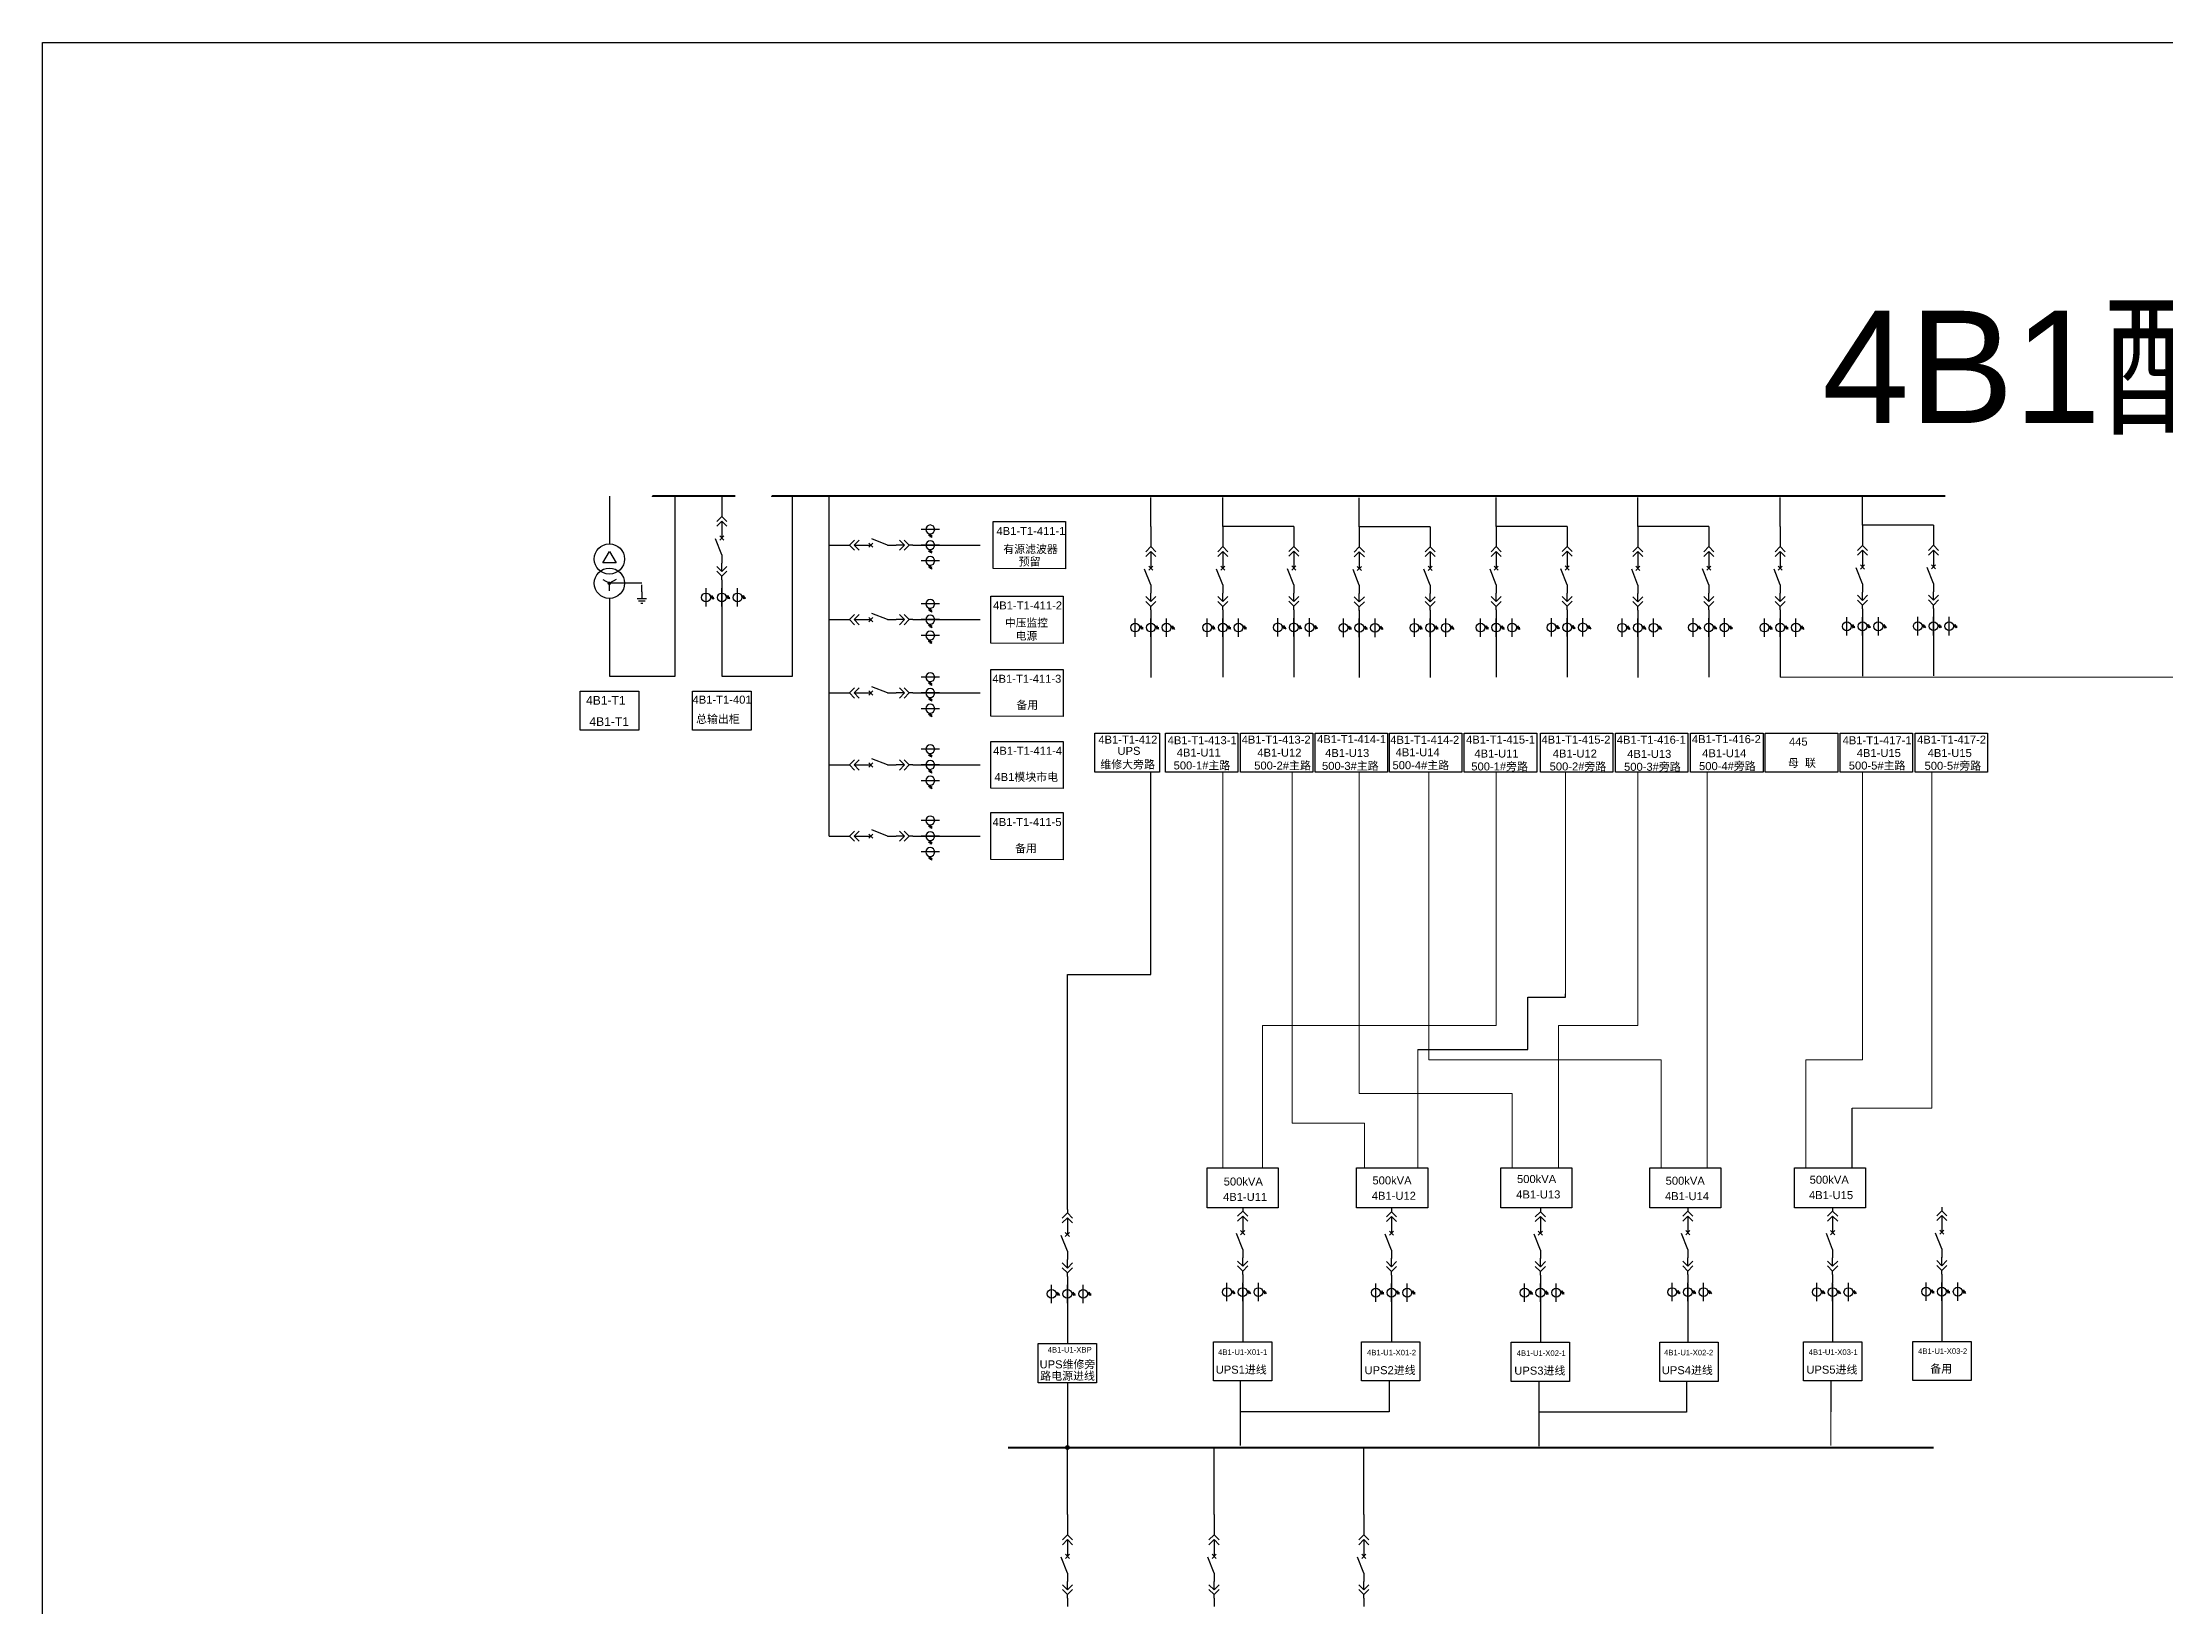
# Model space of a CAD drawing. Header units: millimetres. Extents: x 26 to 380, y 22 to 337.
# Drawn here: x 25.6 to 214.7, y 198.1 to 337.4 of the extents above; entities that cross this region are included whole.
import ezdxf
from ezdxf.enums import TextEntityAlignment as Align

# ---------------------------------------------------------------- set-up
doc = ezdxf.new("R2010")
doc.units = ezdxf.units.MM
doc.linetypes.add('CENTER', pattern=[2, 1.25, -0.25, 0.25, -0.25])
doc.linetypes.add('CONTINOUS', pattern=[0])
doc.styles.get("Standard").update_dxf_attribs({"font": 'arial.ttf'})

# ---------------------------------------------------------------- blocks, each defined once
blk = doc.blocks.new('DYDQAA05')
at = {"color": 0}
blk.add_lwpolyline([(0, 0), (0, -7)], dxfattribs=at)
blk = doc.blocks.new('DYDQAA03')
at = {"color": 0}
for points in [[(0, 0), (0, -1.5)], [(-2.12, -3.62), (0, -1.5)], [(-2.12, -5.62), (0, -3.5)], [(2.12, -3.62), (0, -1.5)], [(2.12, -5.62), (0, -3.5)], [(0, -3.5), (0, -7)]]:
    blk.add_lwpolyline(points, dxfattribs=at)
blk = doc.blocks.new('DYDQAA09')
at = {"color": 0}
blk.add_lwpolyline([(0, 0), (0, -3.5)], dxfattribs=at)
blk.add_lwpolyline([(0, 0), (0, -3.5)], dxfattribs=at)
blk.add_lwpolyline([(0, 0), (0, -3.5)], dxfattribs=at)
blk.add_lwpolyline([(0, 0), (0, -3.5)], dxfattribs=at)
blk.add_lwpolyline([(0, 0), (0, -3.5)], dxfattribs=at)
blk.add_lwpolyline([(0, 0), (0, -3.5)], dxfattribs=at)
blk.add_lwpolyline([(0, 0), (0, -3.5)], dxfattribs=at)
blk.add_lwpolyline([(0, 0), (0, -3.5)], dxfattribs=at)
blk.add_lwpolyline([(0, 0), (0, -3.5)], dxfattribs=at)
blk = doc.blocks.new('DYDQ0201')
at = {"color": 0}
for points in [[(0.86, -0.86), (-0.86, 0.86)], [(-0.86, -0.86), (0.86, 0.86)], [(0, -7), (-2.61, -0.37)]]:
    blk.add_lwpolyline(points, dxfattribs=at)
blk = doc.blocks.new('DYDQAA04')
at = {"color": 0}
for points in [[(0, -3.5), (0, 0)], [(-2.12, -1.38), (0, -3.5)], [(-2.12, -3.38), (0, -5.5)], [(2.12, -1.38), (0, -3.5)], [(2.12, -3.38), (0, -5.5)], [(0, -7), (0, -5.5)]]:
    blk.add_lwpolyline(points, dxfattribs=at)
blk = doc.blocks.new('A$C03DD39B5')
for p, q in [((417, 475), (283, 392)), ((417, 422), (283, 339)), ((350, 333), (350, 467))]:
    blk.add_line(p, q)
blk.add_lwpolyline([(700, 167), (0, 167)])
blk.add_circle((350, 167), 167)

msp = doc.modelspace()

# ---------------------------------------------------------------- linework, layer by layer
at = {"color": 0}
for p, q in [((76.06, 296.97, -41978.97), (76.06, 292.72, -46589.9)), ((81.92, 280.94, -46589.9), (81.92, 296.97, -44804.51)), ((75.48, 291.03, -46589.9), (76.06, 292.05, -46589.9)), ((75.48, 291.03, -46589.9), (76.06, 292.05, -46589.9)), ((76.06, 292.05, -46589.9), (76.65, 291.03, -46589.9)), ((76.65, 291.03, -46589.9), (75.48, 291.03, -46589.9)), ((75.48, 289.54, -46589.9), (76.06, 289.21, -46589.9)), ((76.65, 289.54, -46589.9), (76.06, 289.21, -46589.9)), ((76.05, 289.31, -46589.9), (75.96, 289.21, -46589.9)), ((76.1, 289.3, -46589.9), (75.97, 289.17, -46589.9)), ((76.02, 289.3, -46589.9), (75.97, 289.25, -46589.9)), ((76.11, 289.29, -46589.9), (75.97, 289.16, -46589.9)), ((76.14, 289.27, -46589.9), (76, 289.13, -46589.9)), ((76.15, 289.26, -46589.9), (76.01, 289.12, -46589.9)), ((76.16, 289.22, -46589.9), (76.04, 289.11, -46589.9)), ((76.06, 288.53, -46589.9), (76.06, 289.21, -46589.9)), ((78.95, 289.21, -46589.9), (76.06, 289.21, -46589.9)), ((76.06, 287.85, -46589.9), (76.06, 280.94, -46589.9)), ((76.16, 289.2, -46589.9), (76.07, 289.1, -46589.9)), ((78.54, 287.85, -46589.9), (79.36, 287.85, -46589.9)), ((78.65, 287.65, -46589.9), (79.25, 287.65, -46589.9)), ((78.85, 287.45, -46589.9), (79.05, 287.45, -46589.9)), ((76.06, 280.94, -46589.9), (81.92, 280.94, -46589.9))]:
    msp.add_line(p, q, dxfattribs=at)
for p, q in [((92.38, 280.94, -44804.51), (92.38, 296.97, -44804.51)), ((95.64, 266.69), (95.64, 296.97, -44804.51)), ((187.7, 294.39, -46187.79), (187.7, 296.97, -44804.51)), ((124.3, 294.28, -26834.55), (124.3, 296.86, -25451.28)), ((130.71, 294.28, -27526.19), (130.71, 296.86, -26142.91)), ((142.87, 294.25, -26834.55), (142.87, 296.83, -25451.28)), ((155.07, 294.28, -26140.18), (155.07, 296.86, -24756.91)), ((167.69, 294.27, -27526.19), (167.69, 296.85, -26142.91)), ((180.37, 294.28, -26834.55), (180.37, 296.86, -25451.28)), ((137.03, 294.28, -27526.19), (130.71, 294.28, -27526.19)), ((149.18, 294.25, -26834.55), (142.87, 294.25, -26834.55)), ((161.39, 294.28, -26140.18), (155.07, 294.28, -26140.18)), ((174, 294.27, -27526.19), (167.69, 294.27, -27526.19)), ((194.02, 294.39, -46187.79), (187.7, 294.39, -46187.79)), ((103.88, 292.61, 2201.21), (105.52, 292.61, 2201.21)), ((105.52, 292.61, 2201.21), (109.08, 292.61, 2201.21)), ((86.08, 288.73, -44804.51), (86.08, 287.09, -44804.51)), ((86.08, 287.09, -44804.51), (86.08, 280.94, -44804.51)), ((103.88, 285.97, 2201.21), (105.52, 285.97, 2201.21)), ((105.52, 285.97, 2201.21), (109.08, 285.97, 2201.21)), ((124.3, 286.04, -24633.34), (124.3, 284.4, -24633.34)), ((130.71, 286.04, -25324.98), (130.71, 284.4, -25324.98)), ((137.03, 286.06, -24633.34), (137.03, 284.42, -24633.34)), ((142.87, 286.01, -24633.34), (142.87, 284.38, -24633.34)), ((149.18, 286.03, -23941.7), (149.18, 284.39, -23941.7)), ((155.07, 286.04, -23938.97), (155.07, 284.4, -23938.97)), ((161.39, 286.06, -23247.33), (161.39, 284.42, -23247.33)), ((167.69, 286.03, -25324.98), (167.69, 284.39, -25324.98)), ((174, 286.04, -24633.34), (174, 284.4, -24633.34)), ((180.37, 286.04, -24633.34), (180.37, 284.4, -24633.34)), ((187.7, 286.15, -43986.57), (187.7, 284.51, -43986.57)), ((194.02, 286.16, -43294.93), (194.02, 284.53, -43294.93)), ((124.3, 284.4, -24633.34), (124.3, 280.83, -24633.34)), ((130.71, 284.4, -25324.98), (130.71, 280.84, -25324.98)), ((137.03, 284.42, -24633.34), (137.03, 280.85, -24633.34)), ((142.87, 284.38, -24633.34), (142.87, 280.81, -24633.34)), ((149.18, 284.39, -23941.7), (149.18, 280.83, -23941.7)), ((155.07, 284.4, -23938.97), (155.07, 280.84, -23938.97)), ((161.39, 284.42, -23247.33), (161.39, 280.85, -23247.33)), ((167.69, 284.39, -25324.98), (167.69, 280.82, -25324.98)), ((174, 284.4, -24633.34), (174, 280.84, -24633.34)), ((180.37, 284.4, -24633.34), (180.37, 280.84, -24633.34)), ((187.7, 284.51, -43986.57), (187.7, 280.94, -43986.57)), ((194.02, 284.53, -43294.93), (194.02, 280.96, -43294.93)), ((86.08, 280.94, -44804.51), (92.38, 280.94, -44804.51)), ((103.88, 279.44, 2201.21), (105.52, 279.44, 2201.21)), ((105.52, 279.44, 2201.21), (109.08, 279.44, 2201.21)), ((103.88, 273.03, 2201.21), (105.52, 273.03, 2201.21)), ((105.52, 273.03, 2201.21), (109.08, 273.03, 2201.21)), ((103.88, 266.69, 2201.21), (105.52, 266.69, 2201.21)), ((105.52, 266.69, 2201.21), (109.08, 266.69, 2201.21)), ((116.86, 226.7, -24885.89), (116.86, 225.06, -24885.89)), ((132.48, 226.86, 2201.21), (132.48, 225.22, 2201.21)), ((132.48, 225.22, 2201.21), (132.48, 221.65, 2201.21)), ((145.74, 226.81, 2201.21), (145.74, 225.17, 2201.21)), ((145.74, 225.17, 2201.21), (145.74, 221.61, 2201.21)), ((159, 226.81, 2201.21), (159, 225.17, 2201.21)), ((159, 225.17, 2201.21), (159, 221.61, 2201.21)), ((172.14, 226.86, 2201.21), (172.14, 225.22, 2201.21)), ((172.14, 225.22, 2201.21), (172.14, 221.65, 2201.21)), ((185.04, 226.86, 2201.21), (185.04, 225.22, 2201.21)), ((185.04, 225.22, 2201.21), (185.04, 221.65, 2201.21)), ((194.77, 226.9, 33819.64), (194.77, 225.26, 33819.64)), ((194.77, 225.26, 33819.64), (194.77, 221.69, 33819.64)), ((116.86, 225.06, -24885.89), (116.86, 221.49, -24885.89)), ((116.86, 218.01, -24885.89), (116.86, 212.29, -24885.89)), ((132.27, 218.17, -14210.46), (132.27, 212.41, -14210.46)), ((145.53, 218.13, 348.94), (145.53, 215.43, 348.94)), ((158.87, 218.08, 348.94), (158.87, 212.36, 348.94)), ((172.01, 218.13, 348.94), (172.01, 215.38, 348.94)), ((184.89, 218.17, 348.94), (184.89, 215.43, 348.94)), ((145.53, 215.43, 348.94), (132.27, 215.43, 348.94)), ((172.01, 215.38, 348.94), (158.87, 215.38, 348.94)), ((116.87, 206.27, -13263.43), (116.87, 212.11, -11880.15)), ((129.93, 206.27, -13263.43), (129.93, 212.11, -11880.15)), ((143.27, 206.27, -13263.43), (143.27, 212.11, -11880.15))]:
    msp.add_line(p, q)
at = {"color": 0, "linetype": 'CENTER', "ltscale": 0.5}
msp.add_line((78.95, 288.46, -46589.9), (78.95, 289.21, -46589.9), dxfattribs=at)
at = {"color": 1, "lineweight": 20}
msp.add_line((180.37, 280.84, -24633.34), (227.4, 280.84, -24633.34), dxfattribs=at)
at = {"color": 5, "lineweight": 30}
for p, q in [((124.3, 254.37, -27087.1), (124.3, 272.39, -25451.28)), ((116.86, 233.45, -27087.1), (116.86, 254.37, -27087.1)), ((116.86, 254.37, -27087.1), (124.3, 254.37, -27087.1))]:
    msp.add_line(p, q, dxfattribs=at)
at = {"color": 6, "lineweight": 20}
for p, q in [((130.71, 272.39, -26142.91), (130.71, 237.16)), ((136.89, 272.41, -25451.28), (136.89, 241.12, -25451.28)), ((142.87, 272.37, -25451.28), (142.87, 243.78, -25451.28)), ((149.05, 272.38, -24759.64), (149.05, 246.78, -24759.64)), ((187.7, 272.39, -25451.28), (187.7, 246.78, -44804.51)), ((149.05, 246.78, -50210.91), (169.75, 246.78, -50210.91)), ((169.75, 246.78, -50210.91), (169.75, 237.16)), ((187.7, 246.78, -70255.79), (182.65, 246.78, -70255.79)), ((182.65, 246.78, -70255.79), (182.65, 237.16)), ((142.87, 243.78, -50902.55), (156.5, 243.78, -50902.55)), ((156.5, 243.78, -50902.55), (156.5, 237.16)), ((136.89, 241.12, -50902.55), (143.33, 241.12, -25451.28)), ((143.33, 241.12, -25451.28), (143.33, 237.16))]:
    msp.add_line(p, q, dxfattribs=at)
at = {"color": 4, "lineweight": 20}
for p, q in [((155.07, 249.82), (155.07, 272.39, -24756.91)), ((161.25, 252.64), (161.25, 272.41, -24065.27)), ((167.69, 249.82), (167.69, 272.38, -26142.91)), ((173.87, 272.4, -25451.28), (173.87, 249.82, -25451.28)), ((193.89, 272.39, -25451.28), (193.89, 242.47, -44112.87)), ((134.24, 238.8, -25451.28), (134.24, 249.82, -25451.28)), ((134.24, 249.82, -25451.28), (155.07, 249.82, -25451.28)), ((160.62, 237.16), (160.62, 249.82, -25451.28)), ((160.62, 249.82, -25451.28), (167.69, 249.82, -25451.28)), ((173.87, 237.16), (173.87, 249.82, -25451.28)), ((148.09, 237.16), (148.09, 247.69)), ((193.89, 242.47, -69564.15), (186.77, 242.47, -69564.15)), ((134.24, 238.8, -25451.28), (134.24, 237.16))]:
    msp.add_line(p, q, dxfattribs=at)
at = {"color": 4}
for p, q in [((157.88, 247.69), (157.88, 252.34)), ((157.88, 252.34), (161.25, 252.34)), ((148.09, 247.69), (157.88, 247.69)), ((186.77, 237.16), (186.77, 242.47, -69564.15))]:
    msp.add_line(p, q, dxfattribs=at)
at = {"color": 6}
msp.add_line((161.25, 252.34), (161.25, 252.64), dxfattribs=at)
at = {"lineweight": 20}
msp.add_line((184.89, 215.43, 348.94), (184.89, 212.41, 15206.95), dxfattribs=at)
at = {"color": 1, "lineweight": 40}
msp.add_line((111.58, 212.25, -11880.15), (194.03, 212.25, -11880.15), dxfattribs=at)
at = {"color": 1, "lineweight": 30, "ltscale": 0.002916}
msp.add_lwpolyline([(25.55, 337.37), (379.75, 337.37), (379.75, 22.37), (25.55, 22.37)], close=True, dxfattribs=at)
at = {"color": 1, "lineweight": 40, "ltscale": 100, "elevation": -44804.51}
for points in [[(87.28, 296.97), (79.91, 296.97), (79.91, 296.97)], [(195.07, 296.97), (90.52, 296.97), (90.52, 296.97)]]:
    msp.add_lwpolyline(points, dxfattribs=at)
for points, elevation in [([(110.24, 294.7), (116.69, 294.7), (116.69, 290.5), (110.24, 290.53)], 2201.21), ([(110.03, 288.06), (116.48, 288.06), (116.48, 283.86), (110.03, 283.89)], 2201.21), ([(110.03, 281.53), (116.48, 281.53), (116.48, 277.33), (110.03, 277.36)], 2201.21), ([(73.46, 279.61), (78.67, 279.61), (78.67, 276.13), (73.46, 276.13)], -42038.31), ([(83.47, 279.61), (88.68, 279.61), (88.68, 276.13), (83.47, 276.13)], -45622.45), ([(110.03, 275.12), (116.48, 275.12), (116.48, 270.93), (110.03, 270.96)], 2201.21), ([(119.32, 275.87), (125.08, 275.87), (125.08, 272.39), (119.32, 272.39)], -25451.28), ([(125.59, 275.87), (132.04, 275.87), (132.04, 272.39), (125.59, 272.39)], -25451.28), ([(132.28, 275.87), (138.73, 275.87), (138.73, 272.39), (132.28, 272.39)], -25451.28), ([(138.94, 275.87), (145.39, 275.87), (145.39, 272.39), (138.94, 272.39)], -25451.28), ([(145.55, 275.87), (152, 275.87), (152, 272.39), (145.55, 272.39)], -25451.28), ([(152.22, 275.87), (158.68, 275.87), (158.68, 272.39), (152.22, 272.39)], -25451.28), ([(159, 275.87), (165.45, 275.87), (165.45, 272.39), (159, 272.39)], -25451.28), ([(165.69, 275.87), (172.14, 275.87), (172.14, 272.39), (165.69, 272.39)], -25451.28), ([(172.39, 275.87), (178.85, 275.87), (178.85, 272.39), (172.39, 272.39)], -25451.28), ([(179.03, 275.87), (185.49, 275.87), (185.49, 272.39), (179.03, 272.39)], -25451.28), ([(185.7, 275.87), (192.16, 275.87), (192.16, 272.39), (185.7, 272.39)], -25451.28), ([(192.38, 275.87), (198.83, 275.87), (198.83, 272.39), (192.38, 272.39)], -25451.28), ([(110.03, 268.78), (116.48, 268.78), (116.48, 264.58), (110.03, 264.61)], 2201.21), ([(114.26, 221.49), (119.47, 221.49), (119.47, 218.01), (114.26, 218.01)], -24885.89), ([(129.87, 221.65), (135.08, 221.65), (135.08, 218.17), (129.87, 218.17)], 2201.21), ([(143.06, 221.65), (148.27, 221.65), (148.27, 218.17), (143.06, 218.17)], 2201.21), ([(156.4, 221.61), (161.61, 221.61), (161.61, 218.13), (156.4, 218.13)], 2201.21), ([(169.63, 221.61), (174.84, 221.61), (174.84, 218.13), (169.63, 218.13)], 2201.21), ([(182.43, 221.65), (187.64, 221.65), (187.64, 218.17), (182.43, 218.17)], 2201.21), ([(192.17, 221.69), (197.38, 221.69), (197.38, 218.22), (192.17, 218.22)], 33819.64)]:
    msp.add_lwpolyline(points, close=True, dxfattribs=dict(elevation=elevation))
at = {"color": 0, "elevation": -46589.9}
msp.add_lwpolyline([(78.95, 288.46), (78.95, 287.85)], dxfattribs=at)
for points in [[(129.31, 237.16), (135.64, 237.16), (135.64, 233.6), (129.31, 233.6)], [(142.63, 237.16), (148.96, 237.16), (148.96, 233.6), (142.63, 233.6)], [(155.48, 237.16), (161.81, 237.16), (161.81, 233.6), (155.48, 233.6)], [(168.76, 237.16), (175.09, 237.16), (175.09, 233.6), (168.76, 233.6)], [(181.65, 237.16), (187.98, 237.16), (187.98, 233.6), (181.65, 233.6)]]:
    msp.add_lwpolyline(points, close=True)
at = {"color": 0, "linetype": 'CONTINOUS'}
for centre in [(76.06, 291.37, -46589.9), (76.06, 289.21, -46589.9)]:
    msp.add_circle(centre, 1.35, dxfattribs=at)
at = {"color": 0}
msp.add_circle((76.06, 289.21, -46589.9), 0.101, dxfattribs=at)
at = {"color": 1, "lineweight": 53}
msp.add_circle((116.87, 212.25, -11880.15), 0.134, dxfattribs=at)

# ---------------------------------------------------------------- block references
at = {"xscale": 0.2128954749704126, "yscale": 0.2128954749704126, "zscale": 0.2128954749704126}
for name, p in [('DYDQAA05', (86.08, 296.97, -47005.72)), ('DYDQAA03', (86.08, 295.48, -47005.72)), ('DYDQ0201', (86.08, 293.24, -47005.72)), ('DYDQAA09', (86.08, 293.99, -47005.72)), ('DYDQAA05', (124.3, 294.28, -26834.55)), ('DYDQAA05', (130.71, 294.28, -27526.19)), ('DYDQAA05', (137.03, 294.28, -26834.55)), ('DYDQAA05', (142.87, 294.25, -26834.55)), ('DYDQAA05', (149.18, 294.25, -26142.91)), ('DYDQAA05', (155.07, 294.28, -26140.18)), ('DYDQAA05', (161.39, 294.28, -25448.54)), ('DYDQAA05', (167.69, 294.27, -27526.19)), ('DYDQAA05', (174, 294.27, -26834.55)), ('DYDQAA05', (180.37, 294.28, -26834.55)), ('DYDQAA05', (187.7, 294.39, -46187.79)), ('DYDQAA05', (194.02, 294.39, -45496.15)), ('DYDQAA09', (86.08, 291.75, -47005.72)), ('DYDQAA03', (124.3, 292.79, -26834.55)), ('DYDQAA09', (124.3, 291.3, -26834.55)), ('DYDQAA03', (130.71, 292.79, -27526.19)), ('DYDQAA09', (130.71, 291.3, -27526.19)), ('DYDQAA03', (137.03, 292.81, -26834.55)), ('DYDQAA09', (137.03, 291.32, -26834.55)), ('DYDQAA03', (142.87, 292.76, -26834.55)), ('DYDQAA03', (149.18, 292.78, -26142.91)), ('DYDQAA09', (149.18, 291.29, -26142.91)), ('DYDQAA03', (155.07, 292.79, -26140.18)), ('DYDQAA09', (155.07, 291.3, -26140.18)), ('DYDQAA03', (161.39, 292.81, -25448.54)), ('DYDQAA09', (161.39, 291.32, -25448.54)), ('DYDQAA03', (167.69, 292.78, -27526.19)), ('DYDQAA09', (167.69, 291.29, -27526.19)), ('DYDQAA03', (174, 292.79, -26834.55)), ('DYDQAA09', (174, 291.3, -26834.55)), ('DYDQAA03', (180.37, 292.79, -26834.55)), ('DYDQAA09', (180.37, 291.3, -26834.55)), ('DYDQAA03', (187.7, 292.9, -46187.79)), ('DYDQAA09', (187.7, 291.41, -46187.79)), ('DYDQAA03', (194.02, 292.91, -45496.15)), ('DYDQAA09', (194.02, 291.42, -45496.15)), ('DYDQAA04', (86.08, 291.01, -47005.72)), ('DYDQAA09', (86.08, 289.52, -47005.72)), ('DYDQ0201', (124.3, 290.55, -26834.55)), ('DYDQ0201', (130.71, 290.55, -27526.19)), ('DYDQ0201', (137.03, 290.57, -26834.55)), ('DYDQ0201', (142.87, 290.53, -26834.55)), ('DYDQAA09', (142.87, 291.27, -26834.55)), ('DYDQ0201', (149.18, 290.54, -26142.91)), ('DYDQ0201', (155.07, 290.55, -26140.18)), ('DYDQ0201', (161.39, 290.57, -25448.54)), ('DYDQ0201', (167.69, 290.54, -27526.19)), ('DYDQ0201', (174, 290.56, -26834.55)), ('DYDQ0201', (180.37, 290.55, -26834.55)), ('DYDQ0201', (187.7, 290.66, -46187.79)), ('DYDQ0201', (194.02, 290.68, -45496.15)), ('DYDQAA04', (124.3, 288.32, -26834.55)), ('DYDQAA09', (124.3, 289.06, -26834.55)), ('DYDQAA04', (130.71, 288.32, -27526.19)), ('DYDQAA09', (130.71, 289.06, -27526.19)), ('DYDQAA04', (137.03, 288.34, -26834.55)), ('DYDQAA09', (137.03, 289.08, -26834.55)), ('DYDQAA04', (142.87, 288.29, -26834.55)), ('DYDQAA09', (142.87, 289.04, -26834.55)), ('DYDQAA04', (149.18, 288.31, -26142.91)), ('DYDQAA09', (149.18, 289.05, -26142.91)), ('DYDQAA04', (155.07, 288.32, -26140.18)), ('DYDQAA09', (155.07, 289.06, -26140.18)), ('DYDQAA04', (161.39, 288.34, -25448.54)), ('DYDQAA09', (161.39, 289.08, -25448.54)), ('DYDQAA04', (167.69, 288.31, -27526.19)), ('DYDQAA09', (167.69, 289.05, -27526.19)), ('DYDQAA04', (174, 288.32, -26834.55)), ('DYDQAA09', (174, 289.07, -26834.55)), ('DYDQAA04', (180.37, 288.32, -26834.55)), ('DYDQAA09', (180.37, 289.06, -26834.55)), ('DYDQAA04', (187.7, 288.43, -46187.79)), ('DYDQAA09', (187.7, 289.17, -46187.79)), ('DYDQAA04', (194.02, 288.44, -45496.15)), ('DYDQAA09', (194.02, 289.19, -45496.15)), ('DYDQAA09', (124.3, 286.83, -26834.55)), ('DYDQAA09', (130.71, 286.83, -27526.19)), ('DYDQAA09', (137.03, 286.84, -26834.55)), ('DYDQAA09', (142.87, 286.8, -26834.55)), ('DYDQAA09', (149.18, 286.82, -26142.91)), ('DYDQAA09', (155.07, 286.83, -26140.18)), ('DYDQAA09', (161.39, 286.84, -25448.54)), ('DYDQAA09', (167.69, 286.82, -27526.19)), ('DYDQAA09', (174, 286.83, -26834.55)), ('DYDQAA09', (180.37, 286.83, -26834.55)), ('DYDQAA09', (187.7, 286.94, -46187.79)), ('DYDQAA09', (194.02, 286.95, -45496.15)), ('DYDQAA03', (116.86, 233.45, -27087.1)), ('DYDQAA03', (132.48, 233.6)), ('DYDQAA03', (145.74, 233.56)), ('DYDQAA03', (159, 233.56)), ('DYDQAA03', (172.14, 233.6)), ('DYDQAA03', (185.04, 233.6)), ('DYDQAA03', (194.77, 233.65, 31618.43)), ('DYDQ0201', (116.86, 231.21, -27087.1)), ('DYDQAA09', (116.86, 231.96, -27087.1)), ('DYDQ0201', (132.48, 231.37)), ('DYDQAA09', (132.48, 232.11)), ('DYDQ0201', (145.74, 231.32)), ('DYDQAA09', (145.74, 232.07)), ('DYDQ0201', (159, 231.32)), ('DYDQAA09', (159, 232.07)), ('DYDQ0201', (172.14, 231.37)), ('DYDQAA09', (172.14, 232.11)), ('DYDQ0201', (185.04, 231.37)), ('DYDQAA09', (185.04, 232.11)), ('DYDQ0201', (194.77, 231.41, 31618.43)), ('DYDQAA09', (194.77, 232.16, 31618.43)), ('DYDQAA04', (116.86, 228.97, -27087.1)), ('DYDQAA09', (116.86, 229.72, -27087.1)), ('DYDQAA04', (132.48, 229.13)), ('DYDQAA09', (132.48, 229.88)), ('DYDQAA04', (145.74, 229.09)), ('DYDQAA09', (145.74, 229.83)), ('DYDQAA04', (159, 229.09)), ('DYDQAA09', (159, 229.83)), ('DYDQAA04', (172.14, 229.13)), ('DYDQAA09', (172.14, 229.88)), ('DYDQAA04', (185.04, 229.13)), ('DYDQAA09', (185.04, 229.88)), ('DYDQAA04', (194.77, 229.18, 31618.43)), ('DYDQAA09', (194.77, 229.92, 31618.43)), ('DYDQAA09', (116.86, 227.48, -27087.1)), ('DYDQAA09', (132.48, 227.64)), ('DYDQAA09', (145.74, 227.6)), ('DYDQAA09', (159, 227.6)), ('DYDQAA09', (172.14, 227.64)), ('DYDQAA09', (185.04, 227.64)), ('DYDQAA09', (194.77, 227.69, 31618.43)), ('DYDQAA05', (116.87, 206.27, -13263.43)), ('DYDQAA05', (129.93, 206.27, -13263.43)), ('DYDQAA05', (143.27, 206.27, -13263.43)), ('DYDQAA03', (116.87, 204.78, -13263.43)), ('DYDQAA03', (129.93, 204.78, -13263.43)), ('DYDQAA03', (143.27, 204.78, -13263.43)), ('DYDQ0201', (116.87, 202.55, -13263.43)), ('DYDQAA09', (116.87, 203.29, -13263.43)), ('DYDQ0201', (129.93, 202.55, -13263.43)), ('DYDQAA09', (129.93, 203.29, -13263.43)), ('DYDQ0201', (143.27, 202.55, -13263.43)), ('DYDQAA09', (143.27, 203.29, -13263.43)), ('DYDQAA09', (116.87, 201.06, -13263.43)), ('DYDQAA09', (129.93, 201.06, -13263.43)), ('DYDQAA09', (143.27, 201.06, -13263.43)), ('DYDQAA04', (116.87, 200.31, -13263.43)), ('DYDQAA09', (116.87, 198.82, -13263.43)), ('DYDQAA04', (129.93, 200.31, -13263.43)), ('DYDQAA09', (129.93, 198.82, -13263.43)), ('DYDQAA04', (143.27, 200.31, -13263.43)), ('DYDQAA09', (143.27, 198.82, -13263.43))]:
    msp.add_blockref(name, p, dxfattribs=at)
at = {"linetype": 'Continuous', "yscale": 0.002338875, "zscale": 0.002338875}
for p, xscale, rotation in [((103.83, 294.4, 2201.21), -0.002338875, 180), ((103.83, 293, 2201.21), -0.002338875, 180), ((103.83, 291.59, 2201.21), -0.002338875, 180), ((84.28, 288.77, -44804.51), 0.002338875, 270), ((85.69, 288.77, -44804.51), 0.002338875, 270), ((87.09, 288.77, -44804.51), 0.002338875, 270), ((103.83, 287.76, 2201.21), -0.002338875, 180), ((103.83, 286.36, 2201.21), -0.002338875, 180), ((122.51, 286.08, -24633.34), 0.002338875, 270), ((123.91, 286.08, -24633.34), 0.002338875, 270), ((125.31, 286.08, -24633.34), 0.002338875, 270), ((128.92, 286.08, -25324.98), 0.002338875, 270), ((130.32, 286.08, -25324.98), 0.002338875, 270), ((131.72, 286.08, -25324.98), 0.002338875, 270), ((135.23, 286.1, -24633.34), 0.002338875, 270), ((136.64, 286.1, -24633.34), 0.002338875, 270), ((138.04, 286.1, -24633.34), 0.002338875, 270), ((141.07, 286.06, -24633.34), 0.002338875, 270), ((142.48, 286.06, -24633.34), 0.002338875, 270), ((143.88, 286.06, -24633.34), 0.002338875, 270), ((147.39, 286.07, -23941.7), 0.002338875, 270), ((148.79, 286.07, -23941.7), 0.002338875, 270), ((150.2, 286.07, -23941.7), 0.002338875, 270), ((153.28, 286.08, -23938.97), 0.002338875, 270), ((154.68, 286.08, -23938.97), 0.002338875, 270), ((156.09, 286.08, -23938.97), 0.002338875, 270), ((159.6, 286.1, -23247.33), 0.002338875, 270), ((161, 286.1, -23247.33), 0.002338875, 270), ((162.4, 286.1, -23247.33), 0.002338875, 270), ((165.89, 286.07, -25324.98), 0.002338875, 270), ((167.3, 286.07, -25324.98), 0.002338875, 270), ((168.7, 286.07, -25324.98), 0.002338875, 270), ((172.21, 286.09, -24633.34), 0.002338875, 270), ((173.61, 286.09, -24633.34), 0.002338875, 270), ((175.02, 286.09, -24633.34), 0.002338875, 270), ((178.57, 286.08, -24633.34), 0.002338875, 270), ((179.98, 286.08, -24633.34), 0.002338875, 270), ((181.38, 286.08, -24633.34), 0.002338875, 270), ((185.91, 286.19, -43986.57), 0.002338875, 270), ((187.31, 286.19, -43986.57), 0.002338875, 270), ((188.72, 286.19, -43986.57), 0.002338875, 270), ((192.23, 286.21, -43294.93), 0.002338875, 270), ((193.63, 286.21, -43294.93), 0.002338875, 270), ((195.03, 286.21, -43294.93), 0.002338875, 270), ((103.83, 284.95, 2201.21), -0.002338875, 180), ((103.83, 281.23, 2201.21), -0.002338875, 180), ((103.83, 279.83, 2201.21), -0.002338875, 180), ((103.83, 278.43, 2201.21), -0.002338875, 180), ((103.83, 274.83, 2201.21), -0.002338875, 180), ((103.83, 273.42, 2201.21), -0.002338875, 180), ((103.83, 272.02, 2201.21), -0.002338875, 180), ((103.83, 268.48, 2201.21), -0.002338875, 180), ((103.83, 267.08, 2201.21), -0.002338875, 180), ((103.83, 265.67, 2201.21), -0.002338875, 180), ((115.07, 226.74, -24885.89), 0.002338875, 270), ((116.47, 226.74, -24885.89), 0.002338875, 270), ((117.88, 226.74, -24885.89), 0.002338875, 270), ((130.69, 226.9, 2201.21), 0.002338875, 270), ((132.09, 226.9, 2201.21), 0.002338875, 270), ((133.49, 226.9, 2201.21), 0.002338875, 270), ((143.95, 226.85, 2201.21), 0.002338875, 270), ((145.35, 226.85, 2201.21), 0.002338875, 270), ((146.75, 226.85, 2201.21), 0.002338875, 270), ((157.21, 226.85, 2201.21), 0.002338875, 270), ((158.61, 226.85, 2201.21), 0.002338875, 270), ((160.02, 226.85, 2201.21), 0.002338875, 270), ((170.35, 226.9, 2201.21), 0.002338875, 270), ((171.75, 226.9, 2201.21), 0.002338875, 270), ((173.15, 226.9, 2201.21), 0.002338875, 270), ((183.25, 226.9, 2201.21), 0.002338875, 270), ((184.65, 226.9, 2201.21), 0.002338875, 270), ((186.05, 226.9, 2201.21), 0.002338875, 270), ((192.98, 226.94, 33819.64), 0.002338875, 270), ((194.38, 226.94, 33819.64), 0.002338875, 270), ((195.79, 226.94, 33819.64), 0.002338875, 270)]:
    msp.add_blockref('A$C03DD39B5', p, dxfattribs=dict(at, xscale=xscale, rotation=rotation))
at = {"xscale": -0.2128954749704126, "yscale": 0.2128954749704126, "zscale": 0.2128954749704126, "rotation": 90}
for name, p in [('DYDQAA05', (95.64, 292.61)), ('DYDQAA03', (97.13, 292.61)), ('DYDQAA09', (98.62, 292.61)), ('DYDQ0201', (99.36, 292.61)), ('DYDQAA09', (100.85, 292.61)), ('DYDQAA04', (101.6, 292.61)), ('DYDQAA09', (103.09, 292.61)), ('DYDQAA05', (95.64, 285.97)), ('DYDQAA03', (97.13, 285.97)), ('DYDQAA09', (98.62, 285.97)), ('DYDQ0201', (99.36, 285.97)), ('DYDQAA09', (100.85, 285.97)), ('DYDQAA04', (101.6, 285.97)), ('DYDQAA09', (103.09, 285.97)), ('DYDQ0201', (99.36, 279.44)), ('DYDQAA05', (95.64, 279.44)), ('DYDQAA03', (97.13, 279.44)), ('DYDQAA09', (98.62, 279.44)), ('DYDQAA09', (100.85, 279.44)), ('DYDQAA04', (101.6, 279.44)), ('DYDQAA09', (103.09, 279.44)), ('DYDQAA05', (95.64, 273.03)), ('DYDQAA03', (97.13, 273.03)), ('DYDQAA09', (98.62, 273.03)), ('DYDQ0201', (99.36, 273.03)), ('DYDQAA09', (100.85, 273.03)), ('DYDQAA04', (101.6, 273.03)), ('DYDQAA09', (103.09, 273.03)), ('DYDQAA03', (97.13, 266.69)), ('DYDQ0201', (99.36, 266.69)), ('DYDQAA04', (101.6, 266.69)), ('DYDQAA05', (95.64, 266.69)), ('DYDQAA09', (98.62, 266.69)), ('DYDQAA09', (100.85, 266.69)), ('DYDQAA09', (103.09, 266.69))]:
    msp.add_blockref(name, p, dxfattribs=at)

# ---------------------------------------------------------------- texts
at = {"lineweight": 0}
for s, height, p in [('4B1-T1-411-1', 0.7128, (113.62, 293.51, 817.94)), ('有源滤波器', 0.713, (113.58, 291.89, 1196.74)), ('预留', 0.713, (113.5, 290.78, 1323.04)), ('4B1-T1-411-2', 0.7128, (113.31, 286.88, 817.94)), ('4B1-T1-411-3', 0.7128, (113.25, 280.35, 817.94)), ('4B1-T1-401', 0.713, (86.1, 278.49, -47005.72)), ('备用', 0.713, (113.29, 278.01, 817.94)), ('总输出柜', 0.713, (85.73, 276.76, -47005.72)), ('4B1-T1-411-4', 0.7128, (113.32, 273.94, 817.94)), ('4B1-T1-412', 0.713, (122.25, 274.93, -26834.55)), ('UPS', 0.713, (122.35, 273.93, 18983.64)), ('4B1-T1-413-1', 0.7128, (128.87, 274.88, -27526.19)), ('4B1-U11', 0.713, (128.57, 273.78, 11621.31)), ('4B1-T1-413-2', 0.7128, (135.46, 274.93, -26834.55)), ('4B1-U12', 0.713, (135.75, 273.77, 11621.31)), ('4B1-T1-414-1', 0.7128, (142.18, 274.97, -26834.55)), ('4B1-U13', 0.713, (141.79, 273.74, 11621.31)), ('4B1-T1-414-2', 0.7128, (148.7, 274.91, -26142.91)), ('4B1-U14', 0.713, (148.07, 273.8, 11621.31)), ('4B1-T1-415-1', 0.7128, (155.45, 274.93, -26140.18)), ('4B1-U11', 0.713, (155.09, 273.69, 11621.31)), ('4B1-T1-415-2', 0.7128, (162.17, 274.93, -25448.54)), ('4B1-U12', 0.713, (162.07, 273.69, 11621.31)), ('4B1-T1-416-1', 0.7128, (168.88, 274.92, -27526.19)), ('4B1-U13', 0.713, (168.7, 273.66, 11621.31)), ('4B1-T1-416-2', 0.7128, (175.57, 274.97, -26834.55)), ('4B1-U14', 0.713, (175.38, 273.72, 11621.31)), ('445', 0.713, (181.98, 274.75, -26834.55)), ('4B1-T1-417-1', 0.7128, (189, 274.87, -46187.79)), ('4B1-U15', 0.713, (189.15, 273.74, 11621.31)), ('4B1-T1-417-2', 0.7128, (195.63, 274.93, -45496.15)), ('4B1-U15', 0.713, (195.47, 273.74, 11621.31)), ('4B1模块市电', 0.713, (113.2, 271.6, 817.94)), ('维修大旁路', 0.713, (122.23, 272.72, 18983.64)), ('500-1#主路', 0.713, (128.85, 272.63, 10647)), ('500-2#主路', 0.713, (136.03, 272.62, 10647)), ('500-3#主路', 0.713, (142.07, 272.59, 10647)), ('500-4#主路', 0.713, (148.35, 272.65, 10647)), ('500-1#旁路', 0.713, (155.37, 272.54, 10647)), ('500-2#旁路', 0.713, (162.35, 272.54, 10647)), ('500-3#旁路', 0.713, (168.98, 272.51, 10647)), ('500-4#旁路', 0.713, (175.66, 272.57, 10647)), ('母  联', 0.713, (182.3, 272.85, -47005.72)), ('500-5#主路', 0.713, (189, 272.62, 10647)), ('500-5#旁路', 0.713, (195.75, 272.6, 10647)), ('4B1-T1-411-5', 0.7128, (113.27, 267.59, 817.94)), ('备用', 0.713, (113.17, 265.25, 817.94)), ('UPS维修旁', 0.713, (116.87, 219.29, -26016.61)), ('4B1-U1-XBP', 0.49, (117.07, 220.7, -22684.67)), ('UPS1进线', 0.713, (132.35, 218.82, -781.79)), ('4B1-U1-X01-1', 0.49, (132.48, 220.49, 2550.15)), ('UPS2进线', 0.713, (145.61, 218.77, -781.79)), ('4B1-U1-X01-2', 0.49, (145.74, 220.45, 2550.15)), ('UPS3进线', 0.713, (158.95, 218.73, -781.79)), ('4B1-U1-X02-1', 0.49, (159.08, 220.4, 2550.15)), ('UPS4进线', 0.713, (172.09, 218.77, -781.79)), ('4B1-U1-X02-2', 0.49, (172.21, 220.45, 2550.15)), ('UPS5进线', 0.713, (184.97, 218.82, -781.79)), ('4B1-U1-X03-1', 0.49, (185.09, 220.49, 2550.15)), ('4B1-U1-X03-2', 0.49, (194.84, 220.58, 65787.01)), ('备用', 0.713, (194.71, 218.9, 62455.07)), ('路电源进线', 0.713, (116.88, 218.26, -26016.61))]:
    msp.add_text(s, height=height, dxfattribs=at).set_placement(p, align=Align.CENTER)
at = {"lineweight": 0, "ltscale": 100}
for s, p in [('500kVA', (156.92, 236.15, -28939.38)), ('500kVA', (182.99, 236.09, -28939.38)), ('4B1-U11', (130.73, 234.56, -29348.35)), ('500kVA', (130.79, 235.93, -28939.38)), ('4B1-U12', (143.98, 234.66, -29348.35)), ('500kVA', (144.04, 236.03, -28939.38)), ('4B1-U13', (156.85, 234.78, -29348.35)), ('4B1-U14', (170.1, 234.63, -29348.35)), ('500kVA', (170.16, 236, -28939.38)), ('4B1-U15', (182.93, 234.72, -29348.35))]:
    msp.add_text(s, height=0.713, dxfattribs=at).set_placement(p, align=Align.MIDDLE_LEFT)
at = {"color": 0, "insert": (184.09, 313.48, -42153.43), "char_height": 10, "width": 0.000000001, "attachment_point": 1}
msp.add_mtext('4B1{\\fSimSun|b0|i0|c134|p2;配电室}', dxfattribs=at)
at = {"color": 7, "lineweight": 30, "insert": (113.22, 285.07, 2201.21), "char_height": 0.7, "width": 4.0659, "attachment_point": 5}
msp.add_mtext('中压监控电源', dxfattribs=at)
at = {"attachment_point": 1}
for s, insert, char_height, width in [('4B1-T1', (73.98, 279.17, -38038.35), 0.77, 1.1343), ('4B1-T1', (74.28, 277.28, -38038.35), 0.77, 1.1343), ('路电源进线', (115.84, 219.59, -25012.19), 0.00557, 0.000000001)]:
    msp.add_mtext(s, dxfattribs=dict(at, insert=insert, char_height=char_height, width=width))

doc.saveas('drawing.dxf')
